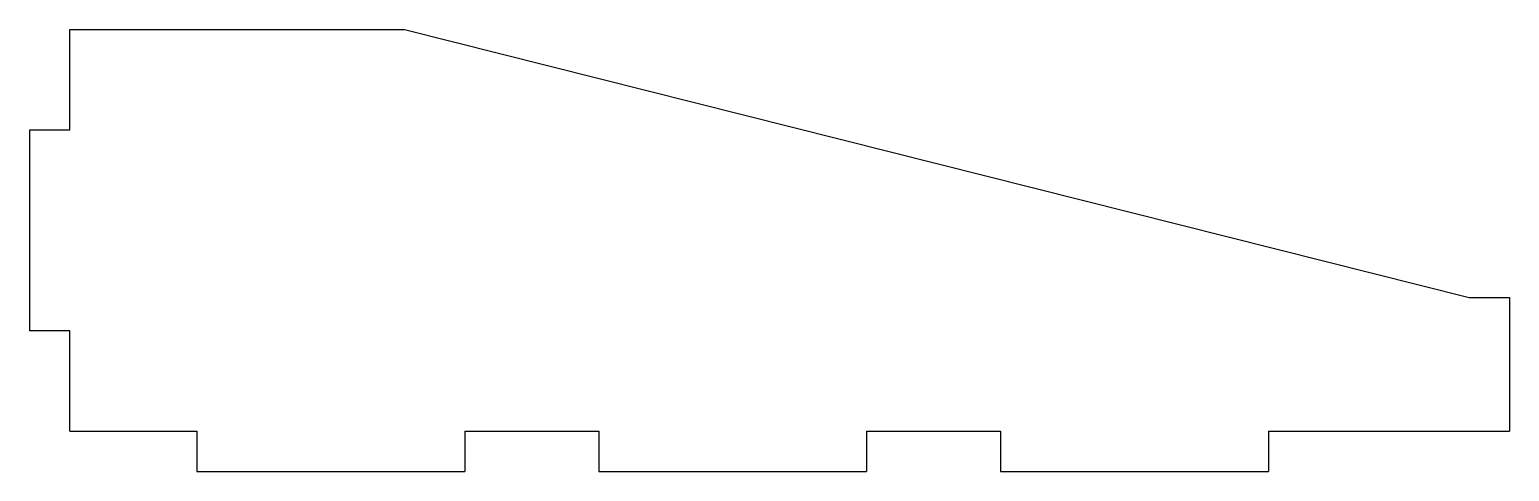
# Model space of a CAD drawing. Header units: millimetres. Extents: x -6 to 215, y -6 to 60.
import ezdxf

# ---------------------------------------------------------------- set-up
doc = ezdxf.new("R2010")
doc.units = ezdxf.units.MM

msp = doc.modelspace()

# ---------------------------------------------------------------- linework, layer by layer
at = {"color": 7, "linetype": 'Continuous', "lineweight": 25}
for p, q in [((0, 60), (50, 60)), ((0, 45), (0, 60)), ((50, 60), (209, 20)), ((0, 45), (-6, 45)), ((-6, 45), (-6, 15)), ((209, 20), (215, 20)), ((215, 20), (215, 0)), ((0, 15), (-6, 15)), ((0, 0), (0, 15)), ((0, 0), (19, 0)), ((19, 0), (19, -6)), ((59, 0), (59, -6)), ((59, 0), (79, 0)), ((79, 0), (79, -6)), ((119, 0), (119, -6)), ((119, 0), (139, 0)), ((139, 0), (139, -6)), ((179, 0), (179, -6)), ((179, 0), (215, 0)), ((19, -6), (59, -6)), ((79, -6), (119, -6)), ((139, -6), (179, -6))]:
    msp.add_line(p, q, dxfattribs=at)

doc.saveas('drawing.dxf')
